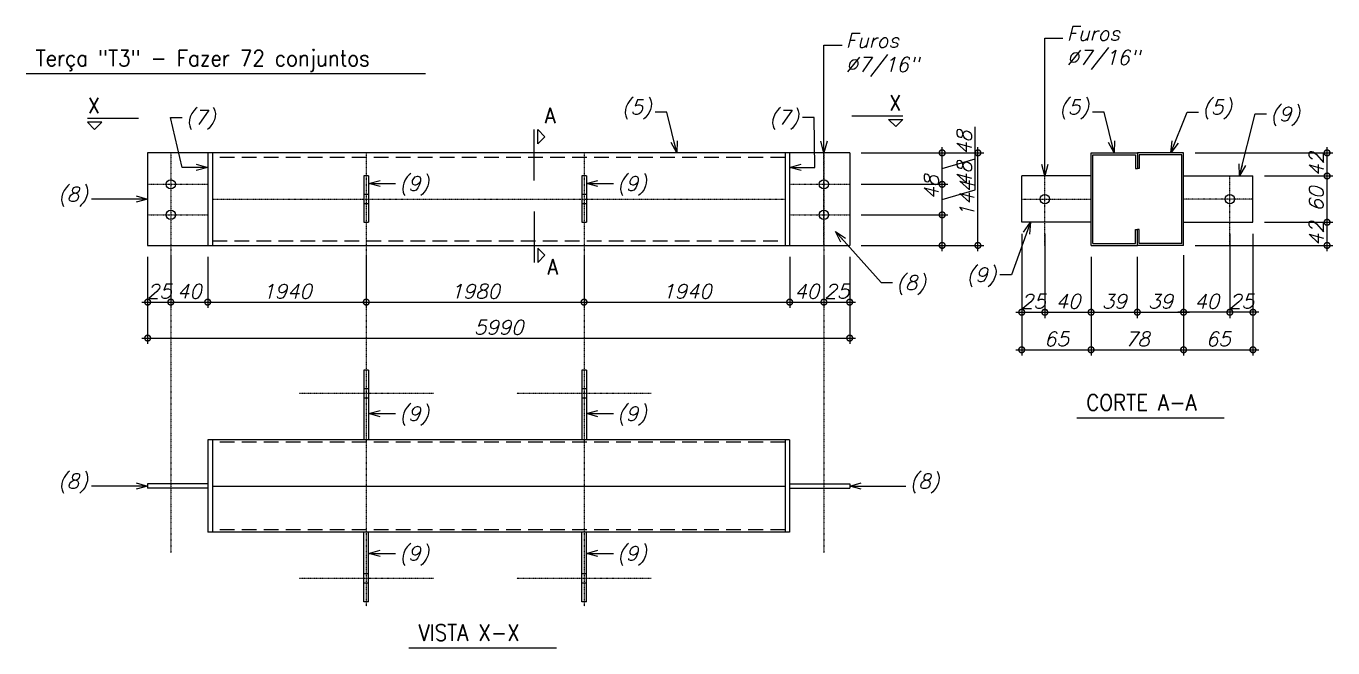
# Model space of a CAD drawing. Header units: millimetres. Extents: x -287396 to 401320, y -174247 to 142644.
# Drawn here: x -114566 to -111741, y 134184 to 135527 of the extents above; entities that cross this region are included whole.
import ezdxf

# ---------------------------------------------------------------- set-up
doc = ezdxf.new("R2010")
doc.units = ezdxf.units.MM
doc.header["$LTSCALE"] = 2.5
doc.linetypes.add('DASHDOT', pattern=[1, 0.5, -0.25, 0, -0.25])
doc.linetypes.add('DASHED', pattern=[19.05, 12.7, -6.35])
doc.styles.add('ROMANS', font='romans', dxfattribs={"oblique": 15})
doc.dimstyles.new('Esc. 12.5', dxfattribs={"dimscale": 12.5, "dimtxt": 2.5, "dimasz": 2, "dimexe": 1, "dimexo": 2, "dimtad": 1, "dimdec": 0, "dimtxsty": 'ROMANS', "dimblk": 'DOTSMALL', "dimcen": 2.5, "dimdle": 1, "dimclrd": 2, "dimclre": 2, "dimadec": 0, "dimazin": 0, "dimtfac": 1, "dimtdec": 0, "dimtmove": 0, "dimatfit": 3, "dimldrblk": 'OPEN30', "dimfxl": 1, "dimarcsym": 0})

# ---------------------------------------------------------------- blocks, each defined once
blk = doc.blocks.new('_DotSmall')
at = {"color": 0, "linetype": 'ByBlock', "const_width": 0.5}
blk.add_lwpolyline([(-0.0625, 0, 1), (0.0625, 0, 1)], format="xyb", close=True, dxfattribs=at)
blk = doc.blocks.new('_OPEN30')
at = {"color": 0, "linetype": 'ByBlock', "ltscale": 0.5}
for p, q in [((-1, 0.27), (0, 0)), ((0, 0), (-1, -0.27)), ((0, 0), (-1, 0))]:
    blk.add_line(p, q, dxfattribs=at)
blk = doc.blocks.new('*D392')
at = {"color": 2, "lineweight": -2}
for p, q in [((-114303.1, 135028.4), (-114303.1, 134918.4)), ((-114253.1, 135028.4), (-114253.1, 134918.4)), ((-114315.6, 134930.9), (-114240.6, 134930.9))]:
    blk.add_line(p, q, dxfattribs=at)
at = {"layer": 'DEFPOINTS', "color": 0}
for p in [(-114303.1, 135053.4), (-114253.1, 135053.4), (-114253.1, 134930.9)]:
    blk.add_point(p, dxfattribs=at)
at = {"color": 2, "lineweight": -2, "xscale": 25, "yscale": 25, "zscale": 25, "rotation": 180}
blk.add_blockref('_DotSmall', (-114303.1, 134930.9), dxfattribs=at)
at = {"color": 2, "lineweight": -2, "xscale": 25, "yscale": 25, "zscale": 25}
blk.add_blockref('_DotSmall', (-114253.1, 134930.9), dxfattribs=at)
at = {"color": 0, "insert": (-114278.1, 134954.4), "char_height": 31.25, "attachment_point": 5, "style": 'ROMANS'}
blk.add_mtext('25', dxfattribs=at)
blk = doc.blocks.new('*D393')
at = {"color": 2, "lineweight": -2}
for p, q in [((-113830.5, 135028.4), (-113830.5, 134918.4)), ((-113359.6, 135028.4), (-113359.6, 134918.4)), ((-113843, 134930.9), (-113347.1, 134930.9))]:
    blk.add_line(p, q, dxfattribs=at)
at = {"layer": 'DEFPOINTS', "color": 0}
for p in [(-113830.5, 135053.4), (-113359.6, 135053.4), (-113359.6, 134930.9)]:
    blk.add_point(p, dxfattribs=at)
at = {"color": 2, "lineweight": -2, "xscale": 25, "yscale": 25, "zscale": 25, "rotation": 180}
blk.add_blockref('_DotSmall', (-113830.5, 134930.9), dxfattribs=at)
at = {"color": 2, "lineweight": -2, "xscale": 25, "yscale": 25, "zscale": 25}
blk.add_blockref('_DotSmall', (-113359.6, 134930.9), dxfattribs=at)
at = {"color": 0, "insert": (-113595.1, 134954.4), "char_height": 31.25, "attachment_point": 5, "style": 'ROMANS'}
blk.add_mtext('1980', dxfattribs=at)
blk = doc.blocks.new('*D394')
at = {"color": 2, "lineweight": -2}
for p, q in [((-113359.6, 135028.4), (-113359.6, 134918.4)), ((-112915, 135028.4), (-112915, 134918.4)), ((-113372.1, 134930.9), (-112902.5, 134930.9))]:
    blk.add_line(p, q, dxfattribs=at)
at = {"layer": 'DEFPOINTS', "color": 0}
for p in [(-113359.6, 135053.4), (-112915, 135053.4), (-112915, 134930.9)]:
    blk.add_point(p, dxfattribs=at)
at = {"color": 2, "lineweight": -2, "xscale": 25, "yscale": 25, "zscale": 25, "rotation": 180}
blk.add_blockref('_DotSmall', (-113359.6, 134930.9), dxfattribs=at)
at = {"color": 2, "lineweight": -2, "xscale": 25, "yscale": 25, "zscale": 25}
blk.add_blockref('_DotSmall', (-112915, 134930.9), dxfattribs=at)
at = {"color": 0, "insert": (-113137.3, 134954.4), "char_height": 31.25, "attachment_point": 5, "style": 'ROMANS'}
blk.add_mtext('1940', dxfattribs=at)
blk = doc.blocks.new('*D298')
at = {"color": 2, "lineweight": -2}
for p, q in [((-114173.3, 135028.4), (-114173.3, 134918.4)), ((-113830.5, 135028.4), (-113830.5, 134918.4)), ((-114185.8, 134930.9), (-113818, 134930.9))]:
    blk.add_line(p, q, dxfattribs=at)
at = {"layer": 'DEFPOINTS', "color": 0}
for p in [(-114173.3, 135053.4), (-113830.5, 135053.4), (-113830.5, 134930.9)]:
    blk.add_point(p, dxfattribs=at)
at = {"color": 2, "lineweight": -2, "xscale": 25, "yscale": 25, "zscale": 25, "rotation": 180}
blk.add_blockref('_DotSmall', (-114173.3, 134930.9), dxfattribs=at)
at = {"color": 2, "lineweight": -2, "xscale": 25, "yscale": 25, "zscale": 25}
blk.add_blockref('_DotSmall', (-113830.5, 134930.9), dxfattribs=at)
at = {"color": 0, "insert": (-114001.9, 134954.4), "char_height": 31.25, "attachment_point": 5, "style": 'ROMANS'}
blk.add_mtext('1940', dxfattribs=at)
blk = doc.blocks.new('*D299')
at = {"color": 2, "lineweight": -2}
for p, q in [((-114303.1, 135028.4), (-114303.1, 134840.7)), ((-112785.2, 135028.4), (-112785.2, 134840.7)), ((-114315.6, 134853.2), (-112772.7, 134853.2))]:
    blk.add_line(p, q, dxfattribs=at)
at = {"layer": 'DEFPOINTS', "color": 0}
for p in [(-114303.1, 135053.4), (-112785.2, 135053.4), (-112785.2, 134853.2)]:
    blk.add_point(p, dxfattribs=at)
at = {"color": 2, "lineweight": -2, "xscale": 25, "yscale": 25, "zscale": 25, "rotation": 180}
blk.add_blockref('_DotSmall', (-114303.1, 134853.2), dxfattribs=at)
at = {"color": 2, "lineweight": -2, "xscale": 25, "yscale": 25, "zscale": 25}
blk.add_blockref('_DotSmall', (-112785.2, 134853.2), dxfattribs=at)
at = {"color": 0, "insert": (-113544.1, 134876.6), "char_height": 31.25, "attachment_point": 5, "style": 'ROMANS'}
blk.add_mtext('5990', dxfattribs=at)
blk = doc.blocks.new('*D395')
at = {"color": 2, "lineweight": -2}
for p, q in [((-112841, 135028.4), (-112841, 134918.4)), ((-112785.2, 135028.4), (-112785.2, 134918.4)), ((-112853.5, 134930.9), (-112772.7, 134930.9))]:
    blk.add_line(p, q, dxfattribs=at)
at = {"layer": 'DEFPOINTS', "color": 0}
for p in [(-112841, 135053.4), (-112785.2, 135053.4), (-112785.2, 134930.9)]:
    blk.add_point(p, dxfattribs=at)
at = {"color": 2, "lineweight": -2, "xscale": 25, "yscale": 25, "zscale": 25, "rotation": 180}
blk.add_blockref('_DotSmall', (-112841, 134930.9), dxfattribs=at)
at = {"color": 2, "lineweight": -2, "xscale": 25, "yscale": 25, "zscale": 25}
blk.add_blockref('_DotSmall', (-112785.2, 134930.9), dxfattribs=at)
at = {"color": 0, "insert": (-112813.1, 134954.4), "char_height": 31.25, "attachment_point": 5, "style": 'ROMANS'}
blk.add_mtext('25', dxfattribs=at)
blk = doc.blocks.new('*D396')
at = {"color": 2, "lineweight": -2}
for p, q in [((-112585.3, 135119.4), (-112585.3, 135213.6)), ((-112760.2, 135119.4), (-112572.8, 135119.4)), ((-112585.3, 135040.9), (-112585.3, 135119.4)), ((-112760.2, 135053.4), (-112572.8, 135053.4))]:
    blk.add_line(p, q, dxfattribs=at)
at = {"layer": 'DEFPOINTS', "color": 0}
for p in [(-112785.2, 135119.4), (-112585.3, 135119.4), (-112785.2, 135053.4)]:
    blk.add_point(p, dxfattribs=at)
at = {"color": 2, "lineweight": -2, "xscale": 25, "yscale": 25, "zscale": 25}
for p, rotation in [((-112585.3, 135119.4), 90), ((-112585.3, 135053.4), 270)]:
    blk.add_blockref('_DotSmall', p, dxfattribs=dict(at, rotation=rotation))
at = {"color": 0, "insert": (-112608.8, 135179), "char_height": 31.25, "attachment_point": 5, "rotation": 90, "style": 'ROMANS'}
blk.add_mtext('48', dxfattribs=at)
blk = doc.blocks.new('*D397')
at = {"color": 2, "lineweight": -2}
for p, q in [((-112514.2, 135173.8), (-112514.2, 135242.9)), ((-112585.3, 135106.9), (-112585.3, 135197.9)), ((-112760.2, 135185.4), (-112572.8, 135185.4)), ((-112585.3, 135152.4), (-112514.2, 135173.8)), ((-112760.2, 135119.4), (-112572.8, 135119.4))]:
    blk.add_line(p, q, dxfattribs=at)
at = {"layer": 'DEFPOINTS', "color": 0}
for p in [(-112785.2, 135185.4), (-112585.3, 135185.4), (-112785.2, 135119.4)]:
    blk.add_point(p, dxfattribs=at)
at = {"color": 2, "lineweight": -2, "xscale": 25, "yscale": 25, "zscale": 25}
for p, rotation in [((-112585.3, 135185.4), 90), ((-112585.3, 135119.4), 270)]:
    blk.add_blockref('_DotSmall', p, dxfattribs=dict(at, rotation=rotation))
at = {"color": 0, "insert": (-112537.7, 135208.3), "char_height": 31.25, "attachment_point": 5, "rotation": 90, "style": 'ROMANS'}
blk.add_mtext('48', dxfattribs=at)
blk = doc.blocks.new('*D398')
at = {"color": 2, "lineweight": -2}
for p, q in [((-112514.2, 135240.8), (-112514.2, 135309.9)), ((-112760.2, 135253.4), (-112572.8, 135253.4)), ((-112585.3, 135172.9), (-112585.3, 135265.9)), ((-112585.3, 135219.4), (-112514.2, 135240.8)), ((-112760.2, 135185.4), (-112572.8, 135185.4))]:
    blk.add_line(p, q, dxfattribs=at)
at = {"layer": 'DEFPOINTS', "color": 0}
for p in [(-112785.2, 135253.4), (-112585.3, 135253.4), (-112785.2, 135185.4)]:
    blk.add_point(p, dxfattribs=at)
at = {"color": 2, "lineweight": -2, "xscale": 25, "yscale": 25, "zscale": 25}
for p, rotation in [((-112585.3, 135253.4), 90), ((-112585.3, 135185.4), 270)]:
    blk.add_blockref('_DotSmall', p, dxfattribs=dict(at, rotation=rotation))
at = {"color": 0, "insert": (-112537.7, 135275.3), "char_height": 31.25, "attachment_point": 5, "rotation": 90, "style": 'ROMANS'}
blk.add_mtext('48', dxfattribs=at)
blk = doc.blocks.new('*D300')
at = {"color": 2, "lineweight": -2}
for p, q in [((-112760.2, 135253.4), (-112495.5, 135253.4)), ((-112508, 135040.9), (-112508, 135265.9)), ((-112760.2, 135053.4), (-112495.5, 135053.4))]:
    blk.add_line(p, q, dxfattribs=at)
at = {"layer": 'DEFPOINTS', "color": 0}
for p in [(-112785.2, 135253.4), (-112508, 135253.4), (-112785.2, 135053.4)]:
    blk.add_point(p, dxfattribs=at)
at = {"color": 2, "lineweight": -2, "xscale": 25, "yscale": 25, "zscale": 25}
for p, rotation in [((-112508, 135253.4), 90), ((-112508, 135053.4), 270)]:
    blk.add_blockref('_DotSmall', p, dxfattribs=dict(at, rotation=rotation))
at = {"color": 0, "insert": (-112531.4, 135153.4), "char_height": 31.25, "attachment_point": 5, "rotation": 90, "style": 'ROMANS'}
blk.add_mtext('144', dxfattribs=at)
blk = doc.blocks.new('*D399')
at = {"color": 2, "lineweight": -2}
for p, q in [((-112413.3, 135078.4), (-112413.3, 134896.5)), ((-112363.3, 135078.4), (-112363.3, 134896.5)), ((-112425.8, 134909), (-112350.8, 134909))]:
    blk.add_line(p, q, dxfattribs=at)
at = {"layer": 'DEFPOINTS', "color": 0}
for p in [(-112413.3, 135103.4), (-112363.3, 135103.4), (-112363.3, 134909)]:
    blk.add_point(p, dxfattribs=at)
at = {"color": 2, "lineweight": -2, "xscale": 25, "yscale": 25, "zscale": 25, "rotation": 180}
blk.add_blockref('_DotSmall', (-112413.3, 134909), dxfattribs=at)
at = {"color": 2, "lineweight": -2, "xscale": 25, "yscale": 25, "zscale": 25}
blk.add_blockref('_DotSmall', (-112363.3, 134909), dxfattribs=at)
at = {"color": 0, "insert": (-112388.3, 134932.4), "char_height": 31.25, "attachment_point": 5, "style": 'ROMANS'}
blk.add_mtext('25', dxfattribs=at)
blk = doc.blocks.new('*D400')
at = {"color": 2, "lineweight": -2}
for p, q in [((-112363.3, 135078.4), (-112363.3, 134896.5)), ((-112263.3, 135028.4), (-112263.3, 134896.5)), ((-112375.8, 134909), (-112250.8, 134909))]:
    blk.add_line(p, q, dxfattribs=at)
at = {"layer": 'DEFPOINTS', "color": 0}
for p in [(-112363.3, 135103.4), (-112263.3, 135053.4), (-112263.3, 134909)]:
    blk.add_point(p, dxfattribs=at)
at = {"color": 2, "lineweight": -2, "xscale": 25, "yscale": 25, "zscale": 25, "rotation": 180}
blk.add_blockref('_DotSmall', (-112363.3, 134909), dxfattribs=at)
at = {"color": 2, "lineweight": -2, "xscale": 25, "yscale": 25, "zscale": 25}
blk.add_blockref('_DotSmall', (-112263.3, 134909), dxfattribs=at)
at = {"color": 0, "insert": (-112313.3, 134932.4), "char_height": 31.25, "attachment_point": 5, "style": 'ROMANS'}
blk.add_mtext('40', dxfattribs=at)
blk = doc.blocks.new('*D401')
at = {"color": 2, "lineweight": -2}
for p, q in [((-112263.3, 135028.4), (-112263.3, 134896.5)), ((-112163.3, 135028.4), (-112163.3, 134896.5)), ((-112275.8, 134909), (-112150.8, 134909))]:
    blk.add_line(p, q, dxfattribs=at)
at = {"layer": 'DEFPOINTS', "color": 0}
for p in [(-112263.3, 135053.4), (-112163.3, 135053.4), (-112163.3, 134909)]:
    blk.add_point(p, dxfattribs=at)
at = {"color": 2, "lineweight": -2, "xscale": 25, "yscale": 25, "zscale": 25, "rotation": 180}
blk.add_blockref('_DotSmall', (-112263.3, 134909), dxfattribs=at)
at = {"color": 2, "lineweight": -2, "xscale": 25, "yscale": 25, "zscale": 25}
blk.add_blockref('_DotSmall', (-112163.3, 134909), dxfattribs=at)
at = {"color": 0, "insert": (-112213.3, 134932.4), "char_height": 31.25, "attachment_point": 5, "style": 'ROMANS'}
blk.add_mtext('39', dxfattribs=at)
blk = doc.blocks.new('*D402')
at = {"color": 2, "lineweight": -2}
for p, q in [((-112163.3, 135028.4), (-112163.3, 134896.5)), ((-112063.3, 135028.4), (-112063.3, 134896.5)), ((-112175.8, 134909), (-112050.8, 134909))]:
    blk.add_line(p, q, dxfattribs=at)
at = {"layer": 'DEFPOINTS', "color": 0}
for p in [(-112163.3, 135053.4), (-112063.3, 135053.4), (-112063.3, 134909)]:
    blk.add_point(p, dxfattribs=at)
at = {"color": 2, "lineweight": -2, "xscale": 25, "yscale": 25, "zscale": 25, "rotation": 180}
blk.add_blockref('_DotSmall', (-112163.3, 134909), dxfattribs=at)
at = {"color": 2, "lineweight": -2, "xscale": 25, "yscale": 25, "zscale": 25}
blk.add_blockref('_DotSmall', (-112063.3, 134909), dxfattribs=at)
at = {"color": 0, "insert": (-112113.3, 134932.4), "char_height": 31.25, "attachment_point": 5, "style": 'ROMANS'}
blk.add_mtext('39', dxfattribs=at)
blk = doc.blocks.new('*D272')
at = {"color": 2, "lineweight": -2}
for p, q in [((-111963.3, 135078.4), (-111963.3, 134896.5)), ((-111913.3, 135078.4), (-111913.3, 134896.5)), ((-111900.8, 134909), (-111975.8, 134909))]:
    blk.add_line(p, q, dxfattribs=at)
at = {"layer": 'DEFPOINTS', "color": 0}
for p in [(-111963.3, 135103.4), (-111913.3, 135103.4), (-111963.3, 134909)]:
    blk.add_point(p, dxfattribs=at)
at = {"color": 2, "lineweight": -2, "xscale": 25, "yscale": 25, "zscale": 25, "rotation": 180}
blk.add_blockref('_DotSmall', (-111963.3, 134909), dxfattribs=at)
at = {"color": 2, "lineweight": -2, "xscale": 25, "yscale": 25, "zscale": 25}
blk.add_blockref('_DotSmall', (-111913.3, 134909), dxfattribs=at)
at = {"color": 0, "insert": (-111938.3, 134932.4), "char_height": 31.25, "attachment_point": 5, "style": 'ROMANS'}
blk.add_mtext('25', dxfattribs=at)
blk = doc.blocks.new('*D273')
at = {"color": 2, "lineweight": -2}
for p, q in [((-111963.3, 135078.4), (-111963.3, 134896.5)), ((-112063.3, 135028.4), (-112063.3, 134896.5)), ((-111950.8, 134909), (-112075.8, 134909))]:
    blk.add_line(p, q, dxfattribs=at)
at = {"layer": 'DEFPOINTS', "color": 0}
for p in [(-111963.3, 135103.4), (-112063.3, 135053.4), (-112063.3, 134909)]:
    blk.add_point(p, dxfattribs=at)
at = {"color": 2, "lineweight": -2, "xscale": 25, "yscale": 25, "zscale": 25, "rotation": 180}
blk.add_blockref('_DotSmall', (-112063.3, 134909), dxfattribs=at)
at = {"color": 2, "lineweight": -2, "xscale": 25, "yscale": 25, "zscale": 25}
blk.add_blockref('_DotSmall', (-111963.3, 134909), dxfattribs=at)
at = {"color": 0, "insert": (-112013.3, 134932.4), "char_height": 31.25, "attachment_point": 5, "style": 'ROMANS'}
blk.add_mtext('40', dxfattribs=at)
blk = doc.blocks.new('*D274')
at = {"color": 2, "lineweight": -2}
for p, q in [((-111753, 135040.9), (-111753, 135115.9)), ((-111888.3, 135103.4), (-111740.5, 135103.4)), ((-112038.3, 135053.4), (-111740.5, 135053.4))]:
    blk.add_line(p, q, dxfattribs=at)
at = {"layer": 'DEFPOINTS', "color": 0}
for p in [(-111913.3, 135103.4), (-111753, 135103.4), (-112063.3, 135053.4)]:
    blk.add_point(p, dxfattribs=at)
at = {"color": 2, "lineweight": -2, "xscale": 25, "yscale": 25, "zscale": 25}
for p, rotation in [((-111753, 135103.4), 90), ((-111753, 135053.4), 270)]:
    blk.add_blockref('_DotSmall', p, dxfattribs=dict(at, rotation=rotation))
at = {"color": 0, "insert": (-111776.5, 135078.4), "char_height": 31.25, "attachment_point": 5, "rotation": 90, "style": 'ROMANS'}
blk.add_mtext('42', dxfattribs=at)
blk = doc.blocks.new('*D341')
at = {"color": 2, "lineweight": -2}
for p, q in [((-111888.3, 135203.4), (-111740.5, 135203.4)), ((-111753, 135090.9), (-111753, 135215.9)), ((-111888.3, 135103.4), (-111740.5, 135103.4))]:
    blk.add_line(p, q, dxfattribs=at)
at = {"layer": 'DEFPOINTS', "color": 0}
for p in [(-111913.3, 135203.4), (-111753, 135203.4), (-111913.3, 135103.4)]:
    blk.add_point(p, dxfattribs=at)
at = {"color": 2, "lineweight": -2, "xscale": 25, "yscale": 25, "zscale": 25}
for p, rotation in [((-111753, 135203.4), 90), ((-111753, 135103.4), 270)]:
    blk.add_blockref('_DotSmall', p, dxfattribs=dict(at, rotation=rotation))
at = {"color": 0, "insert": (-111776.5, 135153.4), "char_height": 31.25, "attachment_point": 5, "rotation": 90, "style": 'ROMANS'}
blk.add_mtext('60', dxfattribs=at)
blk = doc.blocks.new('*D342')
at = {"color": 2, "lineweight": -2}
for p, q in [((-112038.3, 135253.4), (-111740.5, 135253.4)), ((-111753, 135190.9), (-111753, 135265.9)), ((-111888.3, 135203.4), (-111740.5, 135203.4))]:
    blk.add_line(p, q, dxfattribs=at)
at = {"layer": 'DEFPOINTS', "color": 0}
for p in [(-112063.3, 135253.4), (-111753, 135253.4), (-111913.3, 135203.4)]:
    blk.add_point(p, dxfattribs=at)
at = {"color": 2, "lineweight": -2, "xscale": 25, "yscale": 25, "zscale": 25}
for p, rotation in [((-111753, 135253.4), 90), ((-111753, 135203.4), 270)]:
    blk.add_blockref('_DotSmall', p, dxfattribs=dict(at, rotation=rotation))
at = {"color": 0, "insert": (-111776.5, 135228.4), "char_height": 31.25, "attachment_point": 5, "rotation": 90, "style": 'ROMANS'}
blk.add_mtext('42', dxfattribs=at)
blk = doc.blocks.new('*D275')
at = {"color": 2, "lineweight": -2}
for p, q in [((-112413.3, 135078.4), (-112413.3, 134815.4)), ((-112263.3, 135028.4), (-112263.3, 134815.4)), ((-112425.8, 134827.9), (-112250.8, 134827.9))]:
    blk.add_line(p, q, dxfattribs=at)
at = {"layer": 'DEFPOINTS', "color": 0}
for p in [(-112413.3, 135103.4), (-112263.3, 135053.4), (-112263.3, 134827.9)]:
    blk.add_point(p, dxfattribs=at)
at = {"color": 2, "lineweight": -2, "xscale": 25, "yscale": 25, "zscale": 25, "rotation": 180}
blk.add_blockref('_DotSmall', (-112413.3, 134827.9), dxfattribs=at)
at = {"color": 2, "lineweight": -2, "xscale": 25, "yscale": 25, "zscale": 25}
blk.add_blockref('_DotSmall', (-112263.3, 134827.9), dxfattribs=at)
at = {"color": 0, "insert": (-112338.3, 134851.3), "char_height": 31.25, "attachment_point": 5, "style": 'ROMANS'}
blk.add_mtext('65', dxfattribs=at)
blk = doc.blocks.new('*D276')
at = {"color": 2, "lineweight": -2}
for p, q in [((-112263.3, 135028.4), (-112263.3, 134815.4)), ((-112063.3, 135032.4), (-112063.3, 134815.4)), ((-112275.8, 134827.9), (-112050.8, 134827.9))]:
    blk.add_line(p, q, dxfattribs=at)
at = {"layer": 'DEFPOINTS', "color": 0}
for p in [(-112263.3, 135053.4), (-112063.3, 135057.4), (-112063.3, 134827.9)]:
    blk.add_point(p, dxfattribs=at)
at = {"color": 2, "lineweight": -2, "xscale": 25, "yscale": 25, "zscale": 25, "rotation": 180}
blk.add_blockref('_DotSmall', (-112263.3, 134827.9), dxfattribs=at)
at = {"color": 2, "lineweight": -2, "xscale": 25, "yscale": 25, "zscale": 25}
blk.add_blockref('_DotSmall', (-112063.3, 134827.9), dxfattribs=at)
at = {"color": 0, "insert": (-112163.3, 134851.3), "char_height": 31.25, "attachment_point": 5, "style": 'ROMANS'}
blk.add_mtext('78', dxfattribs=at)
blk = doc.blocks.new('*D277')
at = {"color": 2, "lineweight": -2}
for p, q in [((-111913.3, 135078.4), (-111913.3, 134815.4)), ((-112063.3, 135032.4), (-112063.3, 134815.4)), ((-112075.8, 134827.9), (-111900.8, 134827.9))]:
    blk.add_line(p, q, dxfattribs=at)
at = {"layer": 'DEFPOINTS', "color": 0}
for p in [(-111913.3, 135103.4), (-112063.3, 135057.4), (-111913.3, 134827.9)]:
    blk.add_point(p, dxfattribs=at)
at = {"color": 2, "lineweight": -2, "xscale": 25, "yscale": 25, "zscale": 25, "rotation": 180}
blk.add_blockref('_DotSmall', (-112063.3, 134827.9), dxfattribs=at)
at = {"color": 2, "lineweight": -2, "xscale": 25, "yscale": 25, "zscale": 25}
blk.add_blockref('_DotSmall', (-111913.3, 134827.9), dxfattribs=at)
at = {"color": 0, "insert": (-111988.3, 134851.3), "char_height": 31.25, "attachment_point": 5, "style": 'ROMANS'}
blk.add_mtext('65', dxfattribs=at)
blk = doc.blocks.new('*D282')
at = {"color": 2, "lineweight": -2}
for p, q in [((-112915, 135028.4), (-112915, 134918.4)), ((-112841, 135028.4), (-112841, 134918.4)), ((-112927.5, 134930.9), (-112828.5, 134930.9))]:
    blk.add_line(p, q, dxfattribs=at)
at = {"layer": 'DEFPOINTS', "color": 0}
for p in [(-112915, 135053.4), (-112841, 135053.4), (-112841, 134930.9)]:
    blk.add_point(p, dxfattribs=at)
at = {"color": 2, "lineweight": -2, "xscale": 25, "yscale": 25, "zscale": 25, "rotation": 180}
blk.add_blockref('_DotSmall', (-112915, 134930.9), dxfattribs=at)
at = {"color": 2, "lineweight": -2, "xscale": 25, "yscale": 25, "zscale": 25}
blk.add_blockref('_DotSmall', (-112841, 134930.9), dxfattribs=at)
at = {"color": 0, "insert": (-112878, 134954.4), "char_height": 31.25, "attachment_point": 5, "style": 'ROMANS'}
blk.add_mtext('40', dxfattribs=at)
blk = doc.blocks.new('*D283')
at = {"color": 2, "lineweight": -2}
for p, q in [((-114253.1, 135028.4), (-114253.1, 134918.4)), ((-114173.3, 135028.4), (-114173.3, 134918.4)), ((-114265.6, 134930.9), (-114160.8, 134930.9))]:
    blk.add_line(p, q, dxfattribs=at)
at = {"layer": 'DEFPOINTS', "color": 0}
for p in [(-114253.1, 135053.4), (-114173.3, 135053.4), (-114173.3, 134930.9)]:
    blk.add_point(p, dxfattribs=at)
at = {"color": 2, "lineweight": -2, "xscale": 25, "yscale": 25, "zscale": 25, "rotation": 180}
blk.add_blockref('_DotSmall', (-114253.1, 134930.9), dxfattribs=at)
at = {"color": 2, "lineweight": -2, "xscale": 25, "yscale": 25, "zscale": 25}
blk.add_blockref('_DotSmall', (-114173.3, 134930.9), dxfattribs=at)
at = {"color": 0, "insert": (-114213.2, 134954.4), "char_height": 31.25, "attachment_point": 5, "style": 'ROMANS'}
blk.add_mtext('40', dxfattribs=at)

msp = doc.modelspace()

# ---------------------------------------------------------------- linework, layer by layer
at = {"color": 2}
for p, q in [((-114565.868, 135425.048), (-113702.173, 135425.048)), ((-112294.462, 134681.127), (-111975.412, 134681.127)), ((-113738.223, 134183.919), (-113419.172, 134183.919))]:
    msp.add_line(p, q, dxfattribs=at)
at = {"color": 4}
for p, q in [((-114323.198, 135327.293), (-114433.37, 135327.293)), ((-114402.12, 135319.48), (-114433.37, 135319.48)), ((-114417.745, 135303.855), (-114433.37, 135319.48)), ((-114402.12, 135319.48), (-114417.745, 135303.855)), ((-112780.292, 135333.427), (-112670.12, 135333.427)), ((-112701.37, 135325.614), (-112685.745, 135309.989)), ((-112701.37, 135325.614), (-112670.12, 135325.614)), ((-112685.745, 135309.989), (-112670.12, 135325.614)), ((-113467.446, 135193.607), (-113467.446, 135303.78)), ((-113459.634, 135272.53), (-113459.634, 135303.78)), ((-113444.009, 135288.155), (-113459.634, 135303.78)), ((-113459.634, 135272.53), (-113444.009, 135288.155)), ((-113467.446, 135126.59), (-113467.446, 135016.418)), ((-113459.634, 135047.668), (-113444.009, 135032.043)), ((-113459.634, 135047.668), (-113459.634, 135016.418)), ((-113444.009, 135032.043), (-113459.634, 135016.418))]:
    msp.add_line(p, q, dxfattribs=at)
for p, q in [((-112785.151, 135253.444), (-114303.14, 135253.444)), ((-114303.14, 135253.444), (-114303.14, 135053.444)), ((-114173.274, 135253.444), (-114173.274, 135053.444)), ((-114163.274, 135253.444), (-114163.274, 135053.444)), ((-112925.017, 135253.444), (-112925.017, 135053.444)), ((-112915.017, 135253.444), (-112915.017, 135053.444)), ((-112785.151, 135253.444), (-112785.151, 135053.444)), ((-112263.272, 135053.444), (-112263.272, 135253.444)), ((-112263.272, 135253.444), (-112163.272, 135253.444)), ((-112259.272, 135057.444), (-112259.272, 135249.444)), ((-112259.272, 135249.444), (-112167.272, 135249.444)), ((-112167.272, 135249.444), (-112167.272, 135219.444)), ((-112163.272, 135253.444), (-112163.272, 135219.444)), ((-112063.272, 135253.444), (-112163.272, 135253.444)), ((-112163.272, 135253.444), (-112163.272, 135219.444)), ((-112067.272, 135249.444), (-112159.272, 135249.444)), ((-112159.272, 135249.444), (-112159.272, 135219.444)), ((-112067.272, 135057.444), (-112067.272, 135249.444)), ((-112063.272, 135053.444), (-112063.272, 135253.444)), ((-113825.497, 135203.444), (-113835.497, 135203.444)), ((-113835.497, 135203.444), (-113835.497, 135103.444)), ((-113825.497, 135203.444), (-113825.497, 135103.444)), ((-113354.621, 135203.444), (-113364.621, 135203.444)), ((-113364.621, 135203.444), (-113364.621, 135103.444)), ((-113354.621, 135203.444), (-113354.621, 135103.444)), ((-112413.272, 135103.444), (-112413.272, 135203.444)), ((-112263.272, 135203.444), (-112413.272, 135203.444)), ((-112167.272, 135219.444), (-112163.272, 135219.444)), ((-112159.272, 135219.444), (-112163.272, 135219.444)), ((-112063.272, 135203.444), (-111913.272, 135203.444)), ((-111913.272, 135103.444), (-111913.272, 135203.444)), ((-113825.497, 135163.474), (-113835.497, 135163.474)), ((-113825.497, 135143.444), (-113835.497, 135143.444)), ((-113354.621, 135163.474), (-113364.621, 135163.474)), ((-113354.621, 135143.444), (-113364.621, 135143.444)), ((-113835.497, 135103.444), (-113825.497, 135103.444)), ((-113364.621, 135103.444), (-113354.621, 135103.444)), ((-112263.272, 135103.444), (-112413.272, 135103.444)), ((-112167.272, 135057.444), (-112167.272, 135087.444)), ((-112167.272, 135087.444), (-112163.272, 135087.444)), ((-112163.272, 135053.444), (-112163.272, 135087.444)), ((-112163.272, 135053.444), (-112163.272, 135087.444)), ((-112159.272, 135087.444), (-112163.272, 135087.444)), ((-112159.272, 135057.444), (-112159.272, 135087.444)), ((-112063.272, 135103.444), (-111913.272, 135103.444)), ((-114303.14, 135053.444), (-112785.151, 135053.444)), ((-112263.272, 135053.444), (-112163.272, 135053.444)), ((-112259.272, 135057.444), (-112167.272, 135057.444)), ((-112063.272, 135053.444), (-112163.272, 135053.444)), ((-112067.272, 135057.444), (-112159.272, 135057.444)), ((-113825.497, 134783.577), (-113835.497, 134783.577)), ((-113835.497, 134783.577), (-113835.497, 134633.577)), ((-113825.497, 134783.577), (-113825.497, 134633.577)), ((-113354.621, 134783.577), (-113364.621, 134783.577)), ((-113364.621, 134783.577), (-113364.621, 134633.577)), ((-113354.621, 134783.577), (-113354.621, 134633.577)), ((-113825.497, 134743.577), (-113835.497, 134743.577)), ((-113354.621, 134743.577), (-113364.621, 134743.577)), ((-113825.497, 134723.577), (-113835.497, 134723.577)), ((-113354.621, 134723.577), (-113364.621, 134723.577)), ((-112915.017, 134633.577), (-114173.274, 134633.577)), ((-114173.274, 134633.577), (-114173.274, 134433.577)), ((-114163.274, 134633.577), (-114163.274, 134433.577)), ((-112925.017, 134633.577), (-112925.017, 134433.577)), ((-112915.017, 134633.577), (-112915.017, 134433.577)), ((-114303.14, 134538.577), (-114303.14, 134528.577)), ((-114173.274, 134538.577), (-114303.14, 134538.577)), ((-114173.274, 134528.577), (-114303.14, 134528.577)), ((-114163.274, 134533.577), (-112925.017, 134533.577)), ((-112915.017, 134538.577), (-112785.151, 134538.577)), ((-112915.017, 134528.577), (-112785.151, 134528.577)), ((-112785.151, 134538.577), (-112785.151, 134528.577)), ((-112915.017, 134433.577), (-114173.274, 134433.577)), ((-113835.497, 134283.577), (-113835.497, 134433.577)), ((-113825.497, 134283.577), (-113825.497, 134433.577)), ((-113364.621, 134283.577), (-113364.621, 134433.577)), ((-113354.621, 134283.577), (-113354.621, 134433.577)), ((-113825.497, 134343.577), (-113835.497, 134343.577)), ((-113825.497, 134323.577), (-113835.497, 134323.577)), ((-113354.621, 134343.577), (-113364.621, 134343.577)), ((-113354.621, 134323.577), (-113364.621, 134323.577)), ((-113825.497, 134283.577), (-113835.497, 134283.577)), ((-113354.621, 134283.577), (-113364.621, 134283.577))]:
    msp.add_line(p, q)
at = {"color": 2, "linetype": 'DASHDOT'}
for p, q in [((-114253.14, 135253.444), (-114253.14, 134388.931)), ((-113830.497, 135253.444), (-113830.497, 134273.886)), ((-113359.621, 135253.444), (-113359.621, 135053.444)), ((-113359.621, 135253.444), (-113359.621, 134273.886)), ((-112841.011, 135053.444), (-112841.011, 135253.444)), ((-112841.011, 135253.444), (-112841.011, 134388.931)), ((-112363.272, 135053.444), (-112363.272, 135253.444)), ((-111963.272, 135053.444), (-111963.272, 135203.444)), ((-114303.14, 135185.444), (-114173.274, 135185.444)), ((-112915.017, 135185.444), (-112785.151, 135185.444)), ((-114163.274, 135153.444), (-112925.017, 135153.444)), ((-112413.272, 135153.444), (-112263.272, 135153.444)), ((-111913.272, 135153.444), (-112063.272, 135153.444)), ((-114303.14, 135119.444), (-114173.274, 135119.444)), ((-112915.017, 135119.444), (-112785.151, 135119.444)), ((-113685.29, 134733.577), (-113976.248, 134733.577)), ((-113214.414, 134733.577), (-113505.372, 134733.577)), ((-113685.29, 134333.577), (-113976.248, 134333.577)), ((-113214.414, 134333.577), (-113505.372, 134333.577))]:
    msp.add_line(p, q, dxfattribs=at)
at = {"color": 2, "linetype": 'DASHED'}
for p, q in [((-112925.017, 135243.444), (-114163.274, 135243.444)), ((-114163.274, 135063.444), (-112925.017, 135063.444)), ((-112925.017, 134628.577), (-114163.274, 134628.577)), ((-112925.017, 134438.577), (-114163.274, 134438.577))]:
    msp.add_line(p, q, dxfattribs=at)
at = {"color": 2}
for points in [[(-112841.011, 135253.444), (-112841.011, 135486.108), (-112801.802, 135486.108)], [(-112363.272, 135203.444), (-112363.272, 135501.253), (-112324.064, 135501.253)]]:
    msp.add_lwpolyline(points, dxfattribs=at)
for centre in [(-114253.14, 135185.444), (-112841.011, 135185.444), (-112363.272, 135153.444), (-111963.272, 135153.444), (-114253.14, 135119.444), (-112841.011, 135119.444)]:
    msp.add_circle(centre, 10)

# ---------------------------------------------------------------- block references
at = {"color": 2, "xscale": 25, "yscale": 25, "zscale": 25, "rotation": 270}
for p in [(-112841.011, 135253.444), (-112363.272, 135203.444)]:
    msp.add_blockref('_OPEN30', p, dxfattribs=at)

# ---------------------------------------------------------------- texts
at = {"style": 'ROMANS', "width": 0.9}
for s, height, p in [('Terça "T3" - Fazer 72 conjuntos', 35, (-114545.201, 135440.493)), ('X', 33, (-114431.665, 135339.268)), ('X', 33, (-112699.237, 135345.056)), ('A', 33, (-113444.014, 135317.478)), ('A', 33, (-113438.395, 134990.494)), ('CORTE A-A', 35, (-112273.796, 134696.573)), ('VISTA X-X', 35, (-113717.556, 134199.365))]:
    msp.add_text(s, height=height, dxfattribs=at).set_placement(p)
at = {"char_height": 31.25, "style": 'ROMANS'}
for s, insert, attachment_point in [('Furos\\P%%c7/16"', (-112793.99, 135511.991), 1), ('Furos\\P%%c7/16"', (-112316.251, 135527.136), 1), ('(5)', (-113213.676, 135325.973), 9), ('(5)', (-112268.092, 135325.973), 9), ('(5)', (-112023.001, 135325.973), 7), ('(9)', (-111875.964, 135353.151), 1), ('(9)', (-113759.127, 135202.78), 1), ('(9)', (-113288.251, 135202.78), 1), ('(8)', (-114432.556, 135137.819), 9), ('(9)', (-112468.485, 135005.751), 3), ('(8)', (-112684.621, 134988.554), 1), ('(9)', (-113759.127, 134705.707), 1), ('(9)', (-113288.251, 134705.707), 1), ('(8)', (-114432.556, 134517.952), 9), ('(8)', (-112655.735, 134517.952), 7), ('(9)', (-113759.127, 134403.545), 1), ('(9)', (-113288.251, 134403.545), 1)]:
    msp.add_mtext(s, dxfattribs=dict(at, insert=insert, attachment_point=attachment_point))
at = {"char_height": 31.25, "width": 75.23508, "style": 'ROMANS'}
for insert, attachment_point in [((-114220.642, 135345.74), 1), ((-112895.023, 135345.74), 3)]:
    msp.add_mtext('(7)', dxfattribs=dict(at, insert=insert, attachment_point=attachment_point))

# ---------------------------------------------------------------- dimensions: what is measured, and where the dimension line sits
for base, p1, p2, angle, text, picture, middle in [((-112585.331, 135253.444), (-112785.151, 135185.444), (-112785.151, 135253.444), 90, '48', '*D398', (-112537.675, 135248.584)), ((-112585.331, 135185.444), (-112785.151, 135119.444), (-112785.151, 135185.444), 90, '48', '*D397', (-112537.675, 135181.584)), ((-111753.029, 135203.444), (-111913.272, 135103.444), (-111913.272, 135203.444), 90, '60', '*D341', (-111776.467, 135153.444)), ((-112063.272, 134909.01), (-111963.272, 135103.444), (-112063.272, 135053.444), 180, '40', '*D273', (-112013.272, 134932.448))]:
    dim = msp.add_linear_dim(base=base, p1=p1, p2=p2, angle=angle, text=text, dimstyle='Esc. 12.5', override={"dimtmove": 1})
    dim.commit()
    dim.dimension.update_dxf_attribs({"geometry": picture, "text_midpoint": middle})
for base, p2, text, picture, middle in [((-112507.999, 135253.444), (-112785.151, 135253.444), '144', '*D300', (-112531.437, 135153.444)), ((-112585.331, 135119.444), (-112785.151, 135119.444), '48', '*D396', (-112608.768, 135179.003))]:
    dim = msp.add_linear_dim(base=base, p1=(-112785.151, 135053.444), p2=p2, angle=90, text=text, dimstyle='Esc. 12.5')
    dim.commit()
    dim.dimension.update_dxf_attribs({"geometry": picture, "text_midpoint": middle})
dim = msp.add_linear_dim(base=(-111753.029, 135253.444), p1=(-111913.272, 135203.444), p2=(-112063.272, 135253.444), angle=90, text='42', dimstyle='Esc. 12.5', override={"dimtmove": 1})
dim.commit()
dim.dimension.update_dxf_attribs({"geometry": '*D342', "text_midpoint": (-111753.029, 135228.444), "dimtype": 160})
for base, p1, p2, angle, text, picture, middle in [((-111753.029, 135103.444), (-112063.272, 135053.444), (-111913.272, 135103.444), 90, '42', '*D274', (-111753.029, 135078.444)), ((-111963.272, 134909.01), (-111913.272, 135103.444), (-111963.272, 135103.444), 180, '25', '*D272', (-111938.272, 134909.01))]:
    dim = msp.add_linear_dim(base=base, p1=p1, p2=p2, angle=angle, text=text, dimstyle='Esc. 12.5')
    dim.commit()
    dim.dimension.update_dxf_attribs({"geometry": picture, "text_midpoint": middle, "dimtype": 160})
for base, p1, p2, text, picture, middle in [((-112363.272, 134909.01), (-112413.272, 135103.444), (-112363.272, 135103.444), '25', '*D399', (-112388.272, 134909.01)), ((-114253.14, 134930.926), (-114303.14, 135053.444), (-114253.14, 135053.444), '25', '*D392', (-114278.14, 134930.926)), ((-114173.274, 134930.926), (-114253.14, 135053.444), (-114173.274, 135053.444), '40', '*D283', (-114213.207, 134930.926))]:
    dim = msp.add_linear_dim(base=base, p1=p1, p2=p2, text=text, dimstyle='Esc. 12.5')
    dim.commit()
    dim.dimension.update_dxf_attribs({"geometry": picture, "text_midpoint": middle, "dimtype": 160})
for base, p1, p2, text, picture, middle in [((-112263.272, 134827.87), (-112413.272, 135103.444), (-112263.272, 135053.444), '65', '*D275', (-112338.272, 134851.307)), ((-112785.151, 134853.163), (-114303.14, 135053.444), (-112785.151, 135053.444), '5990', '*D299', (-113544.145, 134876.6)), ((-113830.497, 134930.926), (-114173.274, 135053.444), (-113830.497, 135053.444), '1940', '*D298', (-114001.885, 134954.363))]:
    dim = msp.add_linear_dim(base=base, p1=p1, p2=p2, text=text, dimstyle='Esc. 12.5')
    dim.commit()
    dim.dimension.update_dxf_attribs({"geometry": picture, "text_midpoint": middle})
for base, p1, p2, text, picture, middle in [((-112263.272, 134909.01), (-112363.272, 135103.444), (-112263.272, 135053.444), '40', '*D400', (-112313.272, 134932.448)), ((-111913.272, 134827.87), (-112063.272, 135057.444), (-111913.272, 135103.444), '65', '*D277', (-111988.272, 134851.307)), ((-113359.621, 134930.926), (-113830.497, 135053.444), (-113359.621, 135053.444), '1980', '*D393', (-113595.059, 134954.363)), ((-112915.017, 134930.926), (-113359.621, 135053.444), (-112915.017, 135053.444), '1940', '*D394', (-113137.319, 134954.363)), ((-112063.272, 134827.87), (-112263.272, 135053.444), (-112063.272, 135057.444), '78', '*D276', (-112163.272, 134851.307)), ((-112163.272, 134909.01), (-112263.272, 135053.444), (-112163.272, 135053.444), '39', '*D401', (-112213.272, 134932.448)), ((-112063.272, 134909.01), (-112163.272, 135053.444), (-112063.272, 135053.444), '39', '*D402', (-112113.272, 134932.448))]:
    dim = msp.add_linear_dim(base=base, p1=p1, p2=p2, text=text, dimstyle='Esc. 12.5', override={"dimtmove": 1})
    dim.commit()
    dim.dimension.update_dxf_attribs({"geometry": picture, "text_midpoint": middle})
for base, p1, p2, text, picture, middle in [((-112841.011, 134930.926), (-112915.017, 135053.444), (-112841.011, 135053.444), '40', '*D282', (-112878.014, 134930.926)), ((-112785.151, 134930.926), (-112841.011, 135053.444), (-112785.151, 135053.444), '25', '*D395', (-112813.081, 134930.926))]:
    dim = msp.add_linear_dim(base=base, p1=p1, p2=p2, text=text, dimstyle='Esc. 12.5', override={"dimtmove": 1})
    dim.commit()
    dim.dimension.update_dxf_attribs({"geometry": picture, "text_midpoint": middle, "dimtype": 160})

# ---------------------------------------------------------------- leaders
at = {"annotation_type": 0, "has_hookline": 1, "text_width": 62.13}
for points, hookline_direction in [([(-113158.856, 135253.444), (-113180.863, 135341.598), (-113205.863, 135341.598)], 1), ([(-112213.272, 135253.444), (-112235.279, 135341.598), (-112260.279, 135341.598)], 1), ([(-112090.708, 135253.444), (-112055.813, 135341.598), (-112030.813, 135341.598)], 0), ([(-111942.333, 135203.444), (-111908.776, 135337.526), (-111883.776, 135337.526)], 0), ([(-114173.274, 135222.062), (-114228.455, 135222.062), (-114253.455, 135330.115), (-114228.455, 135330.115)], 0), ([(-112915.017, 135222.062), (-112860.811, 135222.062), (-112862.21, 135330.115), (-112887.21, 135330.115)], 1), ([(-113825.497, 135187.155), (-113766.94, 135187.155)], 0), ([(-113354.621, 135187.155), (-113296.064, 135187.155)], 0), ([(-114303.14, 135153.444), (-114424.743, 135153.444)], 1), ([(-112816.174, 135083.225), (-112717.434, 134972.929), (-112692.434, 134972.929)], 0), ([(-112394.369, 135103.444), (-112435.673, 134990.126), (-112460.673, 134990.126)], 1), ([(-113825.497, 134690.082), (-113766.94, 134690.082)], 0), ([(-113354.621, 134690.082), (-113296.064, 134690.082)], 0), ([(-114303.14, 134533.577), (-114424.743, 134533.577)], 1), ([(-112785.151, 134533.577), (-112663.547, 134533.577)], 0), ([(-113825.497, 134387.92), (-113766.94, 134387.92)], 0), ([(-113354.621, 134387.92), (-113296.064, 134387.92)], 0)]:
    msp.add_leader(points, dimstyle='Esc. 12.5', override={"dimgap": 0.625, "dimtad": 0}, dxfattribs=dict(at, hookline_direction=hookline_direction))

doc.saveas('drawing.dxf')
